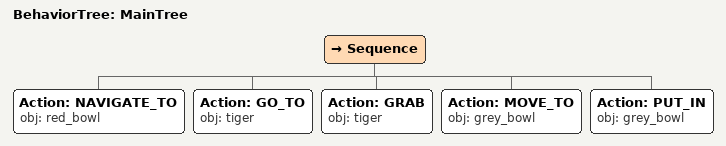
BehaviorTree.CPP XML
<root main_tree_to_execute="MainTree">
  <BehaviorTree ID="MainTree">
    <Sequence>
      <!-- Navigate to red_bowl -->
      <Action ID="NAVIGATE_TO" obj="red_bowl" />
      <!-- Go to tiger -->
      <Action ID="GO_TO" obj="tiger" />
      <!-- Grab tiger -->
      <Action ID="GRAB" obj="tiger" />
      <!-- Move to grey_bowl -->
      <Action ID="MOVE_TO" obj="grey_bowl" />
      <!-- Put in grey_bowl -->
      <Action ID="PUT_IN" obj="grey_bowl" />
    </Sequence>
  </BehaviorTree>
</root>
